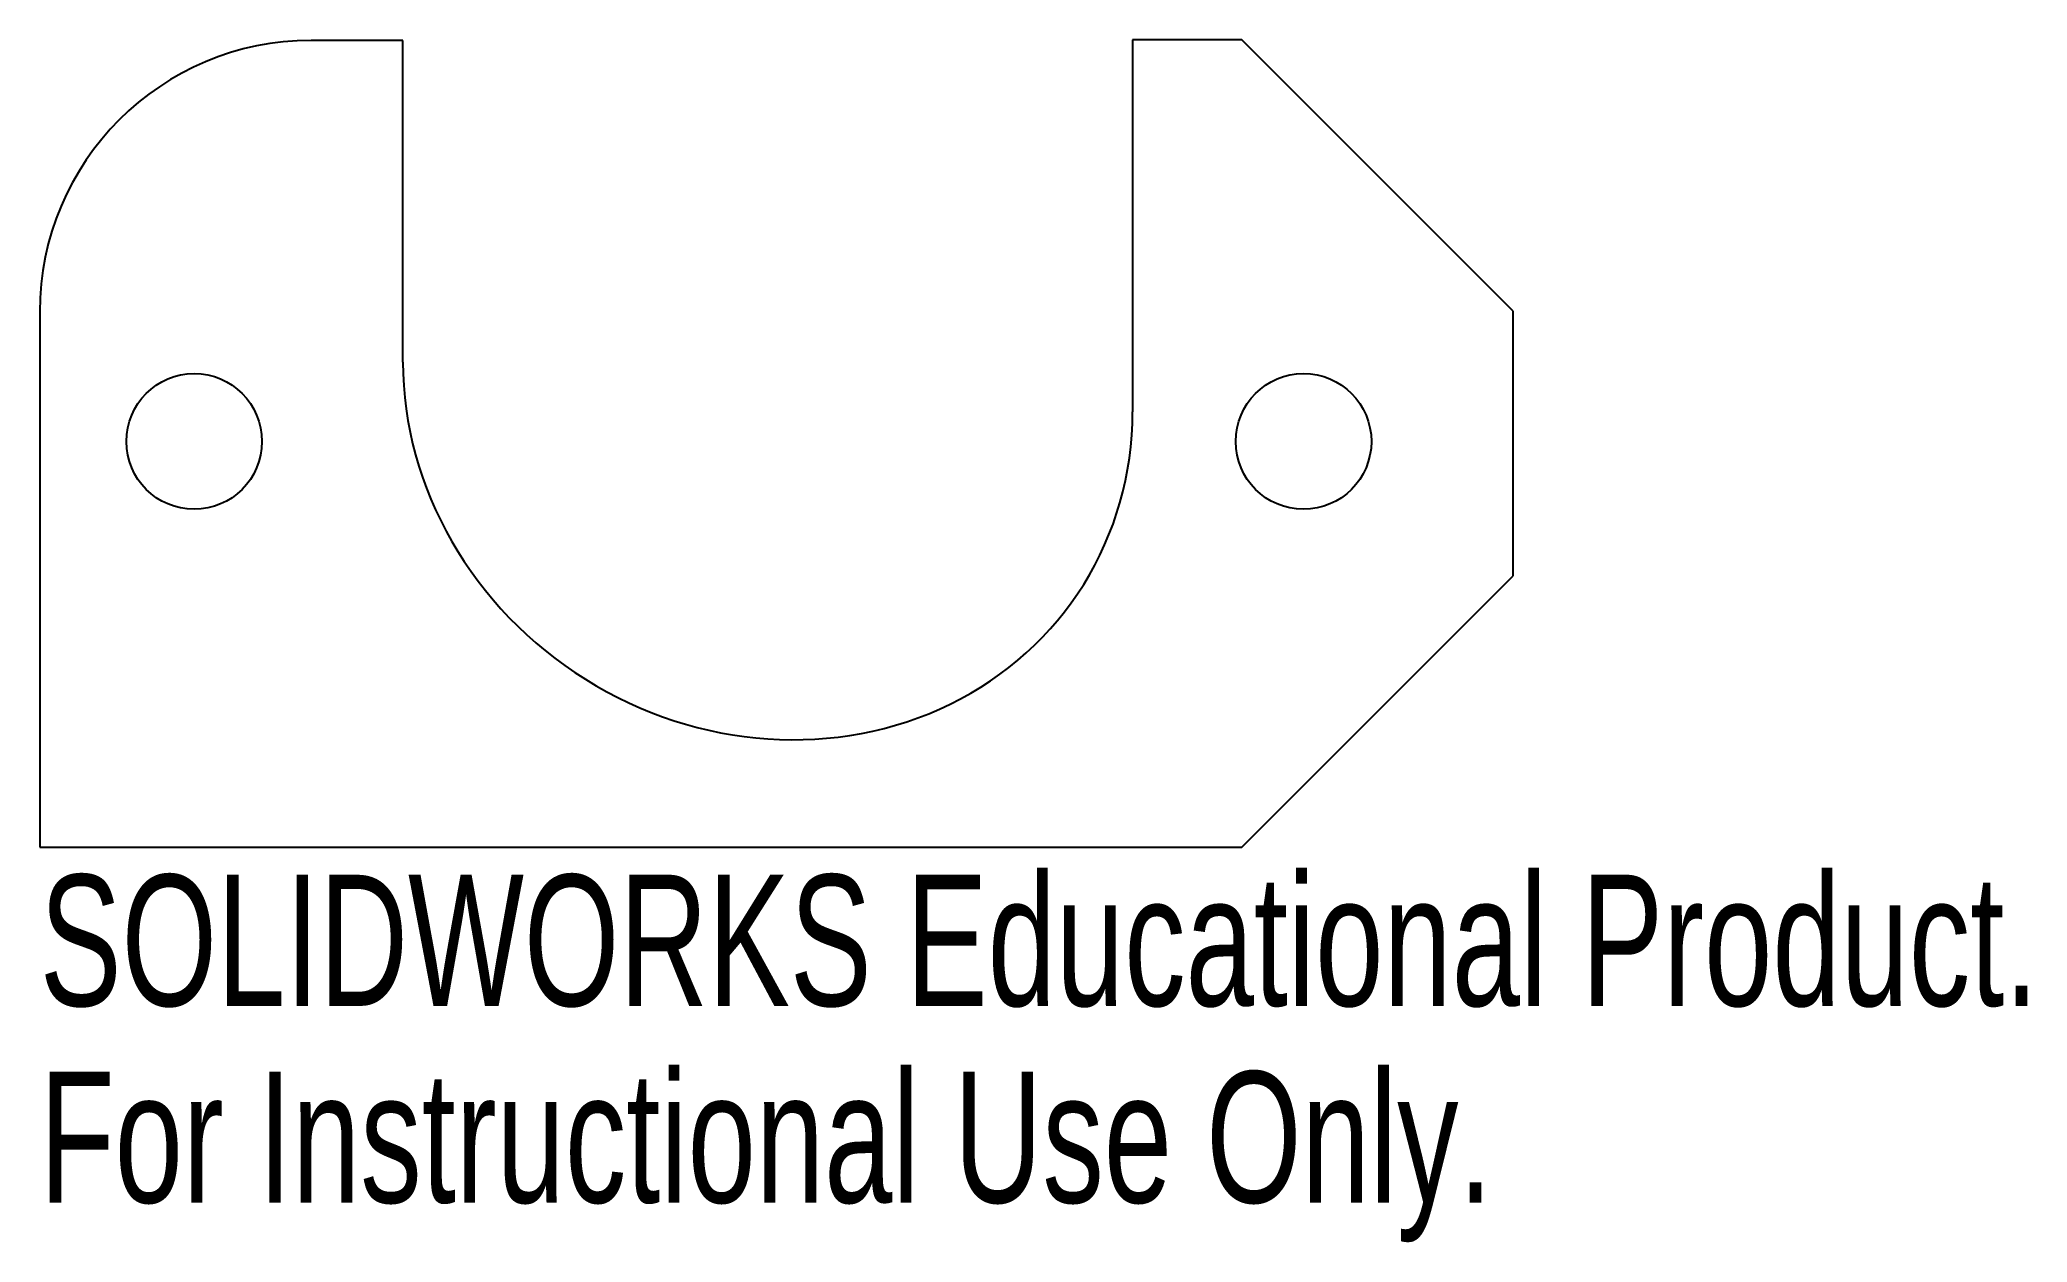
# Model space of a CAD drawing. Header units: millimetres. Extents: x -196.8 to -123.6, y 283.2 to 327.5.
import ezdxf

# ---------------------------------------------------------------- set-up
doc = ezdxf.new("R2010")
doc.units = ezdxf.units.MM
doc.styles.add('SLDTEXTSTYLE0', font='TXT', dxfattribs={"width": 0.7})

msp = doc.modelspace()

# ---------------------------------------------------------------- linework, layer by layer
at = {"color": 7, "linetype": 'Continuous', "lineweight": 25}
for p, q in [((-152.503, 327.512), (-156.534, 327.512)), ((-156.534, 327.512), (-156.534, 313.806)), ((-142.503, 317.512), (-152.503, 327.512)), ((-183.43, 327.49), (-186.82, 327.49)), ((-183.43, 315.633), (-183.43, 327.49)), ((-196.82, 317.49), (-196.82, 297.763)), ((-142.503, 307.763), (-142.503, 317.512)), ((-152.503, 297.763), (-142.503, 307.763)), ((-196.82, 297.763), (-152.503, 297.763))]:
    msp.add_line(p, q, dxfattribs=at)
for centre in [(-191.127, 312.71), (-150.23, 312.71)]:
    msp.add_circle(centre, 2.5, dxfattribs=at)
msp.add_arc((-186.82, 317.49), 10, 90, 180, dxfattribs=at)
msp.add_ellipse((-169.982, 314.719), major_axis=(-11.629, 7.304), ratio=0.92484, start_param=0.526259, end_param=3.667852, dxfattribs=at)

# ---------------------------------------------------------------- texts
at = {"color": 7, "linetype": 'Continuous', "char_height": 4.83362, "attachment_point": 1, "style": 'SLDTEXTSTYLE0'}
for s, insert in [('SOLIDWORKS Educational Product.', (-196.82, 296.744)), ('For Instructional Use Only.', (-196.82, 289.493))]:
    msp.add_mtext(s, dxfattribs=dict(at, insert=insert))

doc.saveas('drawing.dxf')
